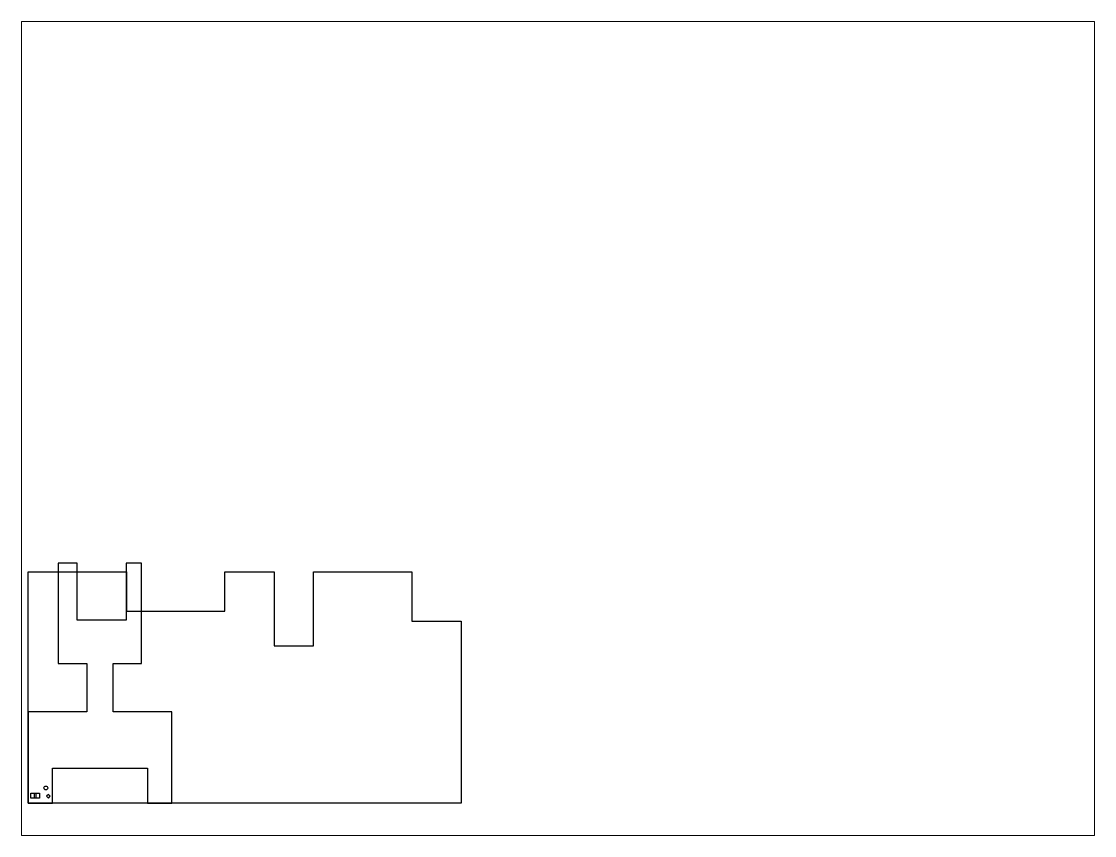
# Paper-space layout 'Layout1' of a CAD drawing. Header units: metres. Extents: x 26 to 231, y 20 to 176.
# The model-space entities are those that its viewports show. They can reach past a viewport. Long polylines and large blocks are cut down to what shows.
import ezdxf

# ---------------------------------------------------------------- set-up
doc = ezdxf.new("R2010")
doc.units = ezdxf.units.M

msp = doc.modelspace()

# ---------------------------------------------------------------- linework, layer by layer
for p, q in [((19.45, 95.15), (11.95, 95.15)), ((11.95, 95.15), (11.95, 55.35)), ((19.45, 72.5), (19.45, 95.15)), ((44.95, 95.15), (38.8, 95.15)), ((38.8, 95.15), (38.8, 72.5)), ((44.95, 55.35), (44.95, 95.15)), ((0, 0), (0, 91.65)), ((0, 91.65), (39, 91.65)), ((39, 91.65), (39, 76.05)), ((78, 76.05), (78, 91.65)), ((78, 91.65), (97.5, 91.65)), ((97.5, 91.65), (97.5, 62.4)), ((113.1, 62.4), (113.1, 91.65)), ((113.1, 91.65), (152.1, 91.65)), ((152.1, 91.65), (152.1, 72.15)), ((38.8, 72.5), (19.45, 72.5)), ((39, 76.05), (78, 76.05)), ((152.1, 72.15), (171.6, 72.15)), ((171.6, 72.15), (171.6, 0)), ((97.5, 62.4), (113.1, 62.4)), ((11.95, 55.35), (23.2, 55.35)), ((23.2, 55.35), (23.2, 36.2)), ((33.7, 36.2), (33.7, 55.35)), ((33.7, 55.35), (44.95, 55.35)), ((23.2, 36.2), (0, 36.2)), ((0, 36.2), (0, 0)), ((56.9, 36.2), (33.7, 36.2)), ((56.9, 0), (56.9, 36.2)), ((9.6, 0), (9.6, 13.9)), ((9.6, 13.9), (47.3, 13.9)), ((47.3, 13.9), (47.3, 0)), ((0, 0), (9.6, 0)), ((171.6, 0), (0, 0)), ((1, 4), (3, 4)), ((1, 2), (1, 4)), ((3, 2), (1, 2)), ((2.5, 2), (2.5, 4)), ((2.5, 4), (4.5, 4)), ((4.5, 2), (2.5, 2)), ((3, 4), (3, 2)), ((4.5, 4), (4.5, 2)), ((8, 3.41), (7.29, 2.71)), ((7.29, 2.71), (8, 2)), ((8.71, 2.71), (8, 3.41)), ((8, 2), (8.71, 2.71)), ((47.3, 0), (56.9, 0))]:
    msp.add_line(p, q)
msp.add_circle((7, 6), 0.75)

psp = doc.layouts.get("Layout1")

# ---------------------------------------------------------------- viewports
at = {"layer": '0'}
psp.add_viewport(center=(128.5, 97.5), size=(205.6, 156), view_center_point=(210, 148.5), view_height=322.7195, dxfattribs=at)

doc.saveas('drawing.dxf')
